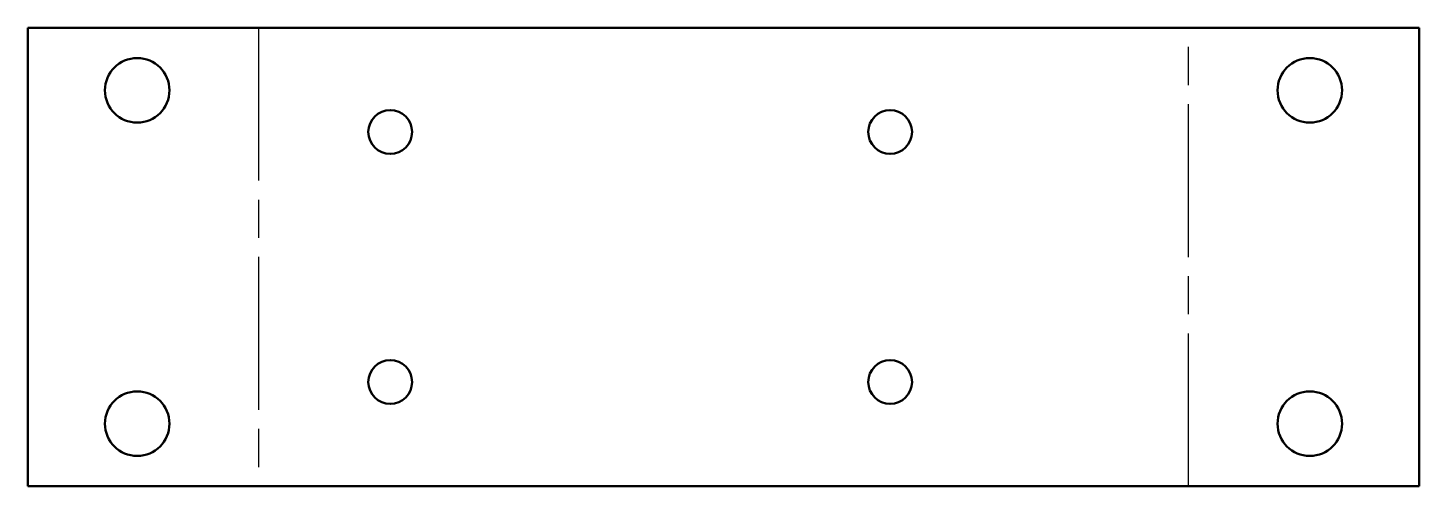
# Model space of a CAD drawing. Header units: millimetres. Extents: x 176.6 to 243.4, y 137.5 to 159.5.
import ezdxf

# ---------------------------------------------------------------- set-up
doc = ezdxf.new("R2010")
doc.units = ezdxf.units.MM
doc.linetypes.add('CHAIN', pattern=[0.3543, 0.2362, -0.0295, 0.0591, -0.0295])
doc.layers.add('Eje de pliegue (ISO)', color=7, linetype='CHAIN', lineweight=25)
doc.layers.add('Visible (ISO)', color=7, linetype='Continuous', lineweight=50)

msp = doc.modelspace()

# ---------------------------------------------------------------- linework, layer by layer
at = {"layer": 'Eje de pliegue (ISO)', "ltscale": 31.047134}
for p, q in [((187.677, 159.5), (187.677, 137.5)), ((232.323, 137.5), (232.323, 159.5))]:
    msp.add_line(p, q, dxfattribs=at)
at = {"layer": 'Visible (ISO)'}
for p, q in [((176.604, 137.5), (176.604, 159.5)), ((176.604, 159.5), (243.396, 159.5)), ((243.396, 159.5), (243.396, 137.5)), ((243.396, 137.5), (176.604, 137.5))]:
    msp.add_line(p, q, dxfattribs=at)
for centre, radius in [((181.854, 156.5), 1.55), ((238.146, 156.5), 1.55), ((194, 154.5), 1.05), ((218, 154.5), 1.05), ((194, 142.5), 1.05), ((218, 142.5), 1.05), ((181.854, 140.5), 1.55), ((238.146, 140.5), 1.55)]:
    msp.add_circle(centre, radius, dxfattribs=at)

doc.saveas('drawing.dxf')
